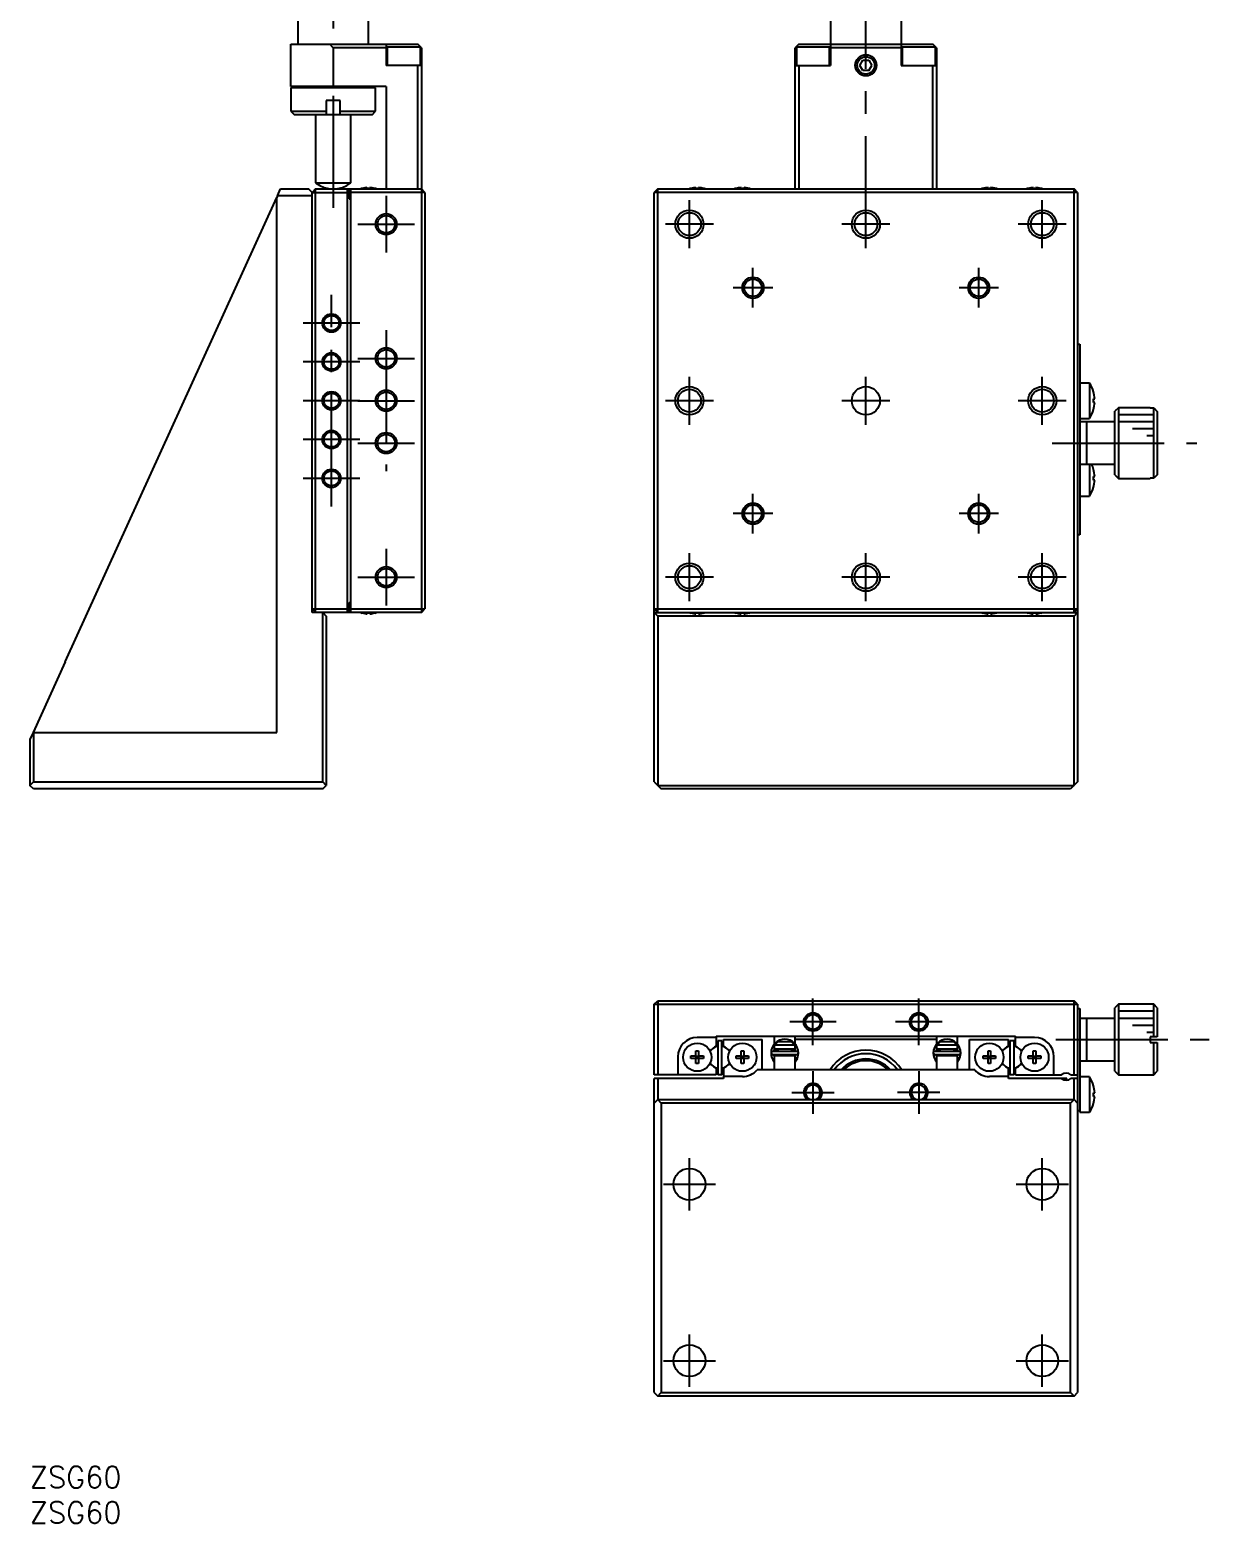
# Model space of a CAD drawing. Extents: x 0 to 348, y -8 to 312.
# Drawn here: x 0 to 167.1, y -8 to 203.5 of the extents above; entities that cross this region are included whole.
import ezdxf

# ---------------------------------------------------------------- set-up
doc = ezdxf.new("R2010")
doc.units = 0
doc.header["$LTSCALE"] = 0.5
doc.linetypes.add('CENTER', pattern=[50.8, 31.75, -6.35, 6.35, -6.35])
for name, color, linetype in [('MSM_CENTER', 1, 'CENTER'), ('MSM_CONTINUOUS', 7, 'CONTINUOUS'), ('MSM_NARROW', 5, 'CONTINUOUS'), ('MSM_PART_NUMBER', 7, 'CONTINUOUS')]:
    doc.layers.add(name, color=color, linetype=linetype)
doc.styles.get("Standard").update_dxf_attribs({"font": 'txt.shx', "height": 3, "bigfont": 'bigfont.shx'})

# ---------------------------------------------------------------- blocks, each defined once
blk = doc.blocks.new('*U2')
at = {"layer": 'MSM_PART_NUMBER'}
blk.add_text('ZSG60', height=3, dxfattribs=at).set_placement((0, -3))
blk = doc.blocks.new('*U3')
at = {"layer": 'MSM_PART_NUMBER'}
blk.add_text('ZSG60', height=3, dxfattribs=at).set_placement((0, -8))

msp = doc.modelspace()

# ---------------------------------------------------------------- linework, layer by layer
at = {"layer": 'MSM_CENTER'}
for p, q in [((43, 244.993005), (43, 175.743005)), ((118.484877, 172.593002), (118.484877, 244.993005)), ((50.499999, 179.993001), (50.499999, 171.993002)), ((93.484877, 172.593002), (93.484877, 179.393002)), ((143.484877, 172.593002), (143.484877, 179.393002)), ((46.5, 175.993002), (54.499999, 175.993002)), ((96.884877, 175.993002), (90.084877, 175.993002)), ((121.884877, 175.993002), (115.084877, 175.993002)), ((146.884877, 175.993002), (140.084877, 175.993002)), ((102.484877, 164.193002), (102.484877, 169.793002)), ((134.484877, 164.193002), (134.484877, 169.793002)), ((42.75, 135.993004), (42.75, 165.993003)), ((105.284877, 166.993002), (99.684877, 166.993002)), ((137.284877, 166.993002), (131.684877, 166.993002)), ((46.749999, 161.993004), (38.75, 161.993004)), ((50.5, 160.993002), (50.5, 140.993005)), ((46.500001, 156.993003), (54.5, 156.993003)), ((46.749999, 156.493004), (38.75, 156.493004)), ((93.484877, 147.593002), (93.484877, 154.393002)), ((118.484877, 147.593002), (118.484877, 154.393002)), ((143.484877, 147.593002), (143.484877, 154.393002)), ((46.749999, 150.993003), (38.75, 150.993003)), ((46.5, 150.993002), (54.499999, 150.993002)), ((96.884877, 150.993002), (90.084877, 150.993002)), ((121.884877, 150.993002), (115.084877, 150.993002)), ((146.884877, 150.993002), (140.084877, 150.993002)), ((46.749999, 145.493002), (38.75, 145.493002)), ((46.500001, 144.993005), (54.5, 144.993005)), ((144.884877, 144.993002), (165.384877, 144.993002)), ((46.749999, 139.993003), (38.75, 139.993003)), ((102.484877, 132.193002), (102.484877, 137.793002)), ((134.484877, 132.193002), (134.484877, 137.793002)), ((105.284877, 134.993002), (99.684877, 134.993002)), ((137.284877, 134.993002), (131.684877, 134.993002)), ((50.499999, 129.993001), (50.499999, 121.993002)), ((93.484877, 122.593002), (93.484877, 129.393002)), ((118.484877, 122.593002), (118.484877, 129.393002)), ((143.484877, 122.593002), (143.484877, 129.393002)), ((46.5, 125.993002), (54.499999, 125.993002)), ((96.884877, 125.993002), (90.084877, 125.993002)), ((121.884877, 125.993002), (115.084877, 125.993002)), ((146.884877, 125.993002), (140.084877, 125.993002)), ((110.984876, 59.700001), (110.984876, 66.300001)), ((125.984877, 59.700001), (125.984877, 66.300001)), ((114.284876, 63.000001), (107.684876, 63.000001)), ((129.284877, 63.000001), (122.684877, 63.000001)), ((145.384877, 60.5), (167.134877, 60.5)), ((110.984877, 56.000002), (110.984877, 49.999999)), ((125.984877, 56.000002), (125.984877, 49.999999)), ((107.984876, 53), (113.984878, 53)), ((128.984878, 53), (122.984876, 53)), ((93.484877, 36.3), (93.484877, 43.7)), ((143.484877, 36.3), (143.484877, 43.7)), ((89.784877, 40), (97.184877, 40)), ((139.784877, 40), (147.184877, 40)), ((93.484877, 11.3), (93.484877, 18.7)), ((143.484877, 11.3), (143.484877, 18.7)), ((89.784877, 15), (97.184877, 15)), ((139.784877, 15), (147.184877, 15))]:
    msp.add_line(p, q, dxfattribs=at)
at = {"layer": 'MSM_CONTINUOUS'}
for p, q in [((38, 209.743002), (38, 201.493002)), ((48, 201.493002), (48, 209.743002)), ((113.484877, 209.743002), (113.484877, 198.493002)), ((123.484877, 209.743002), (123.484877, 198.493002)), ((37, 195.493002), (37, 201.493002)), ((37, 201.493002), (55, 201.493002)), ((43, 200.993002), (42.5, 201.493002)), ((43, 200.993002), (43, 195.493002)), ((50.5, 200.993002), (43, 200.993002)), ((50.5, 201.493002), (50.5, 198.493002)), ((55.35, 201.093002), (50.65, 201.093002)), ((50.65, 201.093002), (50.65, 198.493002)), ((55.5, 200.993002), (55, 201.493002)), ((55.35, 198.493002), (55.35, 201.093002)), ((55.5, 200.993002), (55.5, 120.993002)), ((108.984877, 201.493002), (108.484877, 200.993002)), ((108.484877, 180.993002), (108.484877, 200.993002)), ((113.334877, 201.093002), (108.634877, 201.093002)), ((108.634877, 201.093002), (108.634877, 198.493002)), ((108.984877, 201.493002), (127.984877, 201.493002)), ((113.334877, 198.493002), (113.334877, 201.093002)), ((123.484877, 200.993002), (113.484877, 200.993002)), ((128.334877, 201.093002), (123.634877, 201.093002)), ((123.634877, 201.093002), (123.634877, 198.493002)), ((128.484877, 200.993002), (127.984877, 201.493002)), ((128.334877, 198.493002), (128.334877, 201.093002)), ((128.484877, 200.993002), (128.484877, 180.993002)), ((117.618851, 198.493002), (118.051864, 199.243002)), ((118.051864, 199.243002), (118.917889, 199.243002)), ((118.917889, 199.243002), (119.350902, 198.493002)), ((55.5, 198.493002), (50.5, 198.493002)), ((55, 180.993002), (55, 198.493002)), ((108.484877, 198.493002), (113.484877, 198.493002)), ((108.984877, 198.493002), (108.984877, 180.993002)), ((118.051864, 197.743002), (117.618851, 198.493002)), ((118.917889, 197.743002), (118.051864, 197.743002)), ((118.917889, 197.743002), (119.350902, 198.493002)), ((123.484877, 198.493002), (128.484877, 198.493002)), ((127.984877, 180.993002), (127.984877, 198.493002)), ((50.5, 195.493002), (37, 195.493002)), ((37.2, 195.493002), (37, 195.293002)), ((49, 195.293002), (37, 195.293002)), ((37, 195.293002), (37, 191.993002)), ((49, 195.293002), (48.8, 195.493002)), ((49, 191.993002), (49, 195.293002)), ((50.5, 195.493002), (50.5, 180.993002)), ((44, 193.493002), (42, 193.493002)), ((42, 193.493002), (42, 191.493002)), ((44, 191.493002), (44, 193.493002)), ((37, 191.993002), (42, 191.993002)), ((37, 191.993002), (37.5, 191.493002)), ((48.5, 191.493002), (37.5, 191.493002)), ((40.500004, 191.493002), (40.500004, 181.870511)), ((44, 191.993002), (49, 191.993002)), ((45.499996, 181.870511), (45.499996, 191.493002)), ((48.5, 191.493002), (49, 191.993002)), ((5.012988, 113.993002), (35, 179.793492)), ((35.090921, 179.993002), (35, 179.793492)), ((35, 103.993002), (35, 179.793492)), ((35.090921, 179.993002), (35.546648, 180.993002)), ((40, 179.993002), (35.090921, 179.993002)), ((35.546648, 180.993002), (39.5, 180.993002)), ((40, 180.493002), (39.5, 180.993002)), ((40.5, 180.993002), (40, 180.493002)), ((40, 180.493002), (45, 180.493002)), ((40, 120.993002), (40, 180.493002)), ((40.5, 120.993002), (40.5, 180.993002)), ((40.5, 180.993002), (55.5, 180.993002)), ((40.500004, 181.870511), (45.499996, 181.870511)), ((45, 120.993002), (45, 180.993002)), ((45.25, 179.593002), (45.25, 180.993002)), ((45.5, 120.993002), (45.5, 180.993002)), ((56, 180.493002), (45.5, 180.493002)), ((47.113638, 181.062523), (47.111384, 181.067146)), ((47.82, 181.062523), (47.82, 181.18286)), ((48.18, 181.062523), (47.82, 181.062523)), ((48.18, 181.18286), (48.18, 181.062523)), ((48.888616, 181.067146), (48.886361, 181.062523)), ((56, 180.493002), (55.5, 180.993002)), ((56, 180.493002), (56, 121.493002)), ((88.984877, 180.993002), (88.484877, 180.493002)), ((148.484877, 180.493002), (88.484877, 180.493002)), ((88.484877, 96.993002), (88.484877, 180.493002)), ((88.984877, 120.993002), (88.984877, 180.993002)), ((88.984877, 180.993002), (147.984877, 180.993002)), ((93.698515, 181.062523), (93.696261, 181.067146)), ((94.404877, 181.062523), (94.404877, 181.18286)), ((94.764877, 181.062523), (94.404877, 181.062523)), ((94.764877, 181.18286), (94.764877, 181.062523)), ((95.473493, 181.067146), (95.471238, 181.062523)), ((100.098515, 181.062523), (100.096261, 181.067146)), ((100.804877, 181.062523), (100.804877, 181.18286)), ((101.164877, 181.062523), (100.804877, 181.062523)), ((101.164877, 181.18286), (101.164877, 181.062523)), ((101.873493, 181.067146), (101.871238, 181.062523)), ((135.098515, 181.062523), (135.096261, 181.067146)), ((135.804877, 181.062523), (135.804877, 181.18286)), ((136.164877, 181.062523), (135.804877, 181.062523)), ((136.164877, 181.18286), (136.164877, 181.062523)), ((136.873493, 181.067146), (136.871238, 181.062523)), ((141.498515, 181.062523), (141.496261, 181.067146)), ((142.204877, 181.062523), (142.204877, 181.18286)), ((142.564877, 181.062523), (142.204877, 181.062523)), ((142.564877, 181.18286), (142.564877, 181.062523)), ((143.273493, 181.067146), (143.271238, 181.062523)), ((147.984877, 120.993002), (147.984877, 180.993002)), ((148.484877, 180.493002), (147.984877, 180.993002)), ((148.484877, 180.493002), (148.484877, 96.993002)), ((45.25, 179.593002), (45.5, 179.593002)), ((148.484877, 158.993002), (148.784877, 158.993002)), ((148.784877, 158.993002), (148.784877, 131.993002)), ((150.176534, 153.493002), (148.784877, 153.493002)), ((150.176534, 153.493002), (150.176534, 148.493002)), ((150.747457, 152.251591), (150.754313, 152.254935)), ((150.747457, 151.253002), (150.919829, 151.253002)), ((150.747457, 150.733002), (150.747457, 151.253002)), ((150.919829, 150.733002), (150.747457, 150.733002)), ((148.784877, 148.493002), (150.176534, 148.493002)), ((150.754313, 149.731069), (150.747457, 149.734412)), ((154.284877, 149.993002), (153.784877, 149.493002)), ((153.784877, 140.493002), (153.784877, 149.493002)), ((154.284877, 149.993002), (154.284877, 139.993002)), ((158.784877, 149.993002), (154.284877, 149.993002)), ((158.784877, 149.993002), (158.784877, 149.976976)), ((158.784877, 149.976976), (159.284877, 149.976976)), ((159.284877, 140.009027), (159.284877, 149.976976)), ((159.284877, 149.976976), (159.784877, 149.475189)), ((159.784877, 149.475189), (159.784877, 140.510815)), ((153.784877, 147.993002), (148.784877, 147.993002)), ((149.784877, 141.993002), (149.784877, 147.993002)), ((148.784877, 141.993002), (153.784877, 141.993002)), ((150.176534, 141.993002), (150.176534, 137.493002)), ((150.747457, 141.251591), (150.754313, 141.254935)), ((150.747457, 140.253002), (150.919829, 140.253002)), ((150.747457, 139.733002), (150.747457, 140.253002)), ((150.919829, 139.733002), (150.747457, 139.733002)), ((153.784877, 140.493002), (154.284877, 139.993002)), ((154.284877, 139.993002), (158.784877, 139.993002)), ((158.784877, 140.009027), (158.784877, 139.993002)), ((159.284877, 140.009027), (158.784877, 140.009027)), ((159.784877, 140.510815), (159.284877, 140.009027)), ((148.784877, 137.493002), (150.176534, 137.493002)), ((150.754313, 138.731069), (150.747457, 138.734412)), ((148.784877, 131.993002), (148.484877, 131.993002)), ((40, 121.493002), (45, 121.493002)), ((40, 121.493002), (40.5, 120.993002)), ((55.5, 120.993002), (40, 120.993002)), ((41.5, 96.993002), (41.5, 120.993002)), ((41.5, 120.993002), (42, 120.493002)), ((45.25, 122.393002), (45.5, 122.393002)), ((45.25, 120.993002), (45.25, 122.393002)), ((45.5, 121.493002), (56, 121.493002)), ((47.111384, 120.918858), (47.113638, 120.92348)), ((47.82, 120.92348), (48.18, 120.92348)), ((47.82, 120.803143), (47.82, 120.92348)), ((48.18, 120.92348), (48.18, 120.803143)), ((48.886361, 120.92348), (48.888616, 120.918858)), ((55.5, 120.993002), (56, 121.493002)), ((88.484877, 121.493002), (148.484877, 121.493002)), ((88.484877, 121.493002), (88.984877, 120.993002)), ((88.484877, 120.993002), (88.984877, 120.493002)), ((88.484877, 120.993002), (148.484877, 120.993002)), ((93.696261, 120.918858), (93.698515, 120.92348)), ((94.404877, 120.92348), (94.764877, 120.92348)), ((94.404877, 120.803143), (94.404877, 120.92348)), ((94.764877, 120.803143), (94.764877, 120.92348)), ((95.471238, 120.92348), (95.473493, 120.918858)), ((100.096261, 120.918858), (100.098515, 120.92348)), ((100.804877, 120.92348), (101.164877, 120.92348)), ((100.804877, 120.803143), (100.804877, 120.92348)), ((101.164877, 120.803143), (101.164877, 120.92348)), ((101.871238, 120.92348), (101.873493, 120.918858)), ((135.096261, 120.918858), (135.098515, 120.92348)), ((135.804877, 120.92348), (136.164877, 120.92348)), ((135.804877, 120.803143), (135.804877, 120.92348)), ((136.164877, 120.92348), (136.164877, 120.803143)), ((136.871238, 120.92348), (136.873493, 120.918858)), ((141.496261, 120.918858), (141.498515, 120.92348)), ((142.204877, 120.92348), (142.564877, 120.92348)), ((142.204877, 120.803143), (142.204877, 120.92348)), ((142.564877, 120.92348), (142.564877, 120.803143)), ((143.271238, 120.92348), (143.273493, 120.918858)), ((147.984877, 120.993002), (148.484877, 121.493002)), ((147.984877, 120.493002), (148.484877, 120.993002)), ((42, 120.493002), (42, 96.493002)), ((147.984877, 120.493002), (88.984877, 120.493002)), ((88.984877, 120.493002), (88.984877, 96.493002)), ((147.984877, 96.493002), (147.984877, 120.493002)), ((5.012988, 113.993002), (0.455726, 103.993002)), ((0.455726, 103.993002), (0, 102.993002)), ((0.455726, 103.993002), (35, 103.993002)), ((0.5, 103.993002), (0.5, 96.993002)), ((0, 102.993002), (0, 96.493002)), ((0.5, 96.993002), (0, 96.493002)), ((0.5, 95.993002), (0, 96.493002)), ((0.5, 96.993002), (41.5, 96.993002)), ((41.5, 95.993002), (0.5, 95.993002)), ((42, 96.493002), (41.5, 96.993002)), ((41.5, 95.993002), (42, 96.493002)), ((88.484877, 96.993002), (89.484877, 95.993002)), ((88.984877, 96.493002), (147.984877, 96.493002)), ((147.484877, 95.993002), (89.484877, 95.993002)), ((148.484877, 96.993002), (147.484877, 95.993002)), ((88.484877, 65.5), (88.984877, 66)), ((88.984877, 66), (88.984877, 55.5)), ((88.984877, 66), (147.984877, 66)), ((147.984877, 55.5), (147.984877, 66)), ((148.484877, 65.5), (147.984877, 66)), ((88.484877, 55.5), (88.484877, 65.5)), ((88.484877, 65.5), (148.484877, 65.5)), ((148.484877, 65.5), (148.484877, 10.5)), ((148.484877, 64.9), (148.784877, 64.9)), ((148.784877, 64.9), (148.784877, 50.2)), ((153.784877, 63.5), (148.784877, 63.5)), ((149.784877, 57.5), (149.784877, 63.5)), ((154.284877, 65.5), (153.784877, 65)), ((153.784877, 56), (153.784877, 65)), ((154.284877, 65.5), (154.284877, 55.5)), ((159.284877, 65.5), (154.284877, 65.5)), ((159.284877, 60.9), (159.284877, 65.5)), ((159.784877, 65), (159.284877, 65.5)), ((159.784877, 65), (159.784877, 60.9)), ((97.284877, 60.8), (94.584877, 60.8)), ((97.284877, 59.550806), (97.024782, 59.40064)), ((97.284877, 61), (139.684877, 61)), ((97.284877, 61), (97.284877, 59.550806)), ((97.484877, 60.3), (97.484877, 55.5)), ((98.084877, 60.3), (97.484877, 60.3)), ((98.084877, 55.5), (98.084877, 60.3)), ((98.284877, 59.550806), (98.284877, 60.5)), ((98.284877, 60.5), (103.784877, 60.5)), ((98.284877, 59.550806), (98.544972, 59.40064)), ((103.784877, 56.2), (103.784877, 60.5)), ((105.484877, 61), (105.484877, 59.836425)), ((108.484877, 59.7), (105.484877, 59.7)), ((105.484877, 59.7), (105.484877, 59.2)), ((105.542875, 59.7), (106.072022, 60.2)), ((106.064777, 60.2), (107.904977, 60.2)), ((107.904977, 60.2), (108.434123, 59.7)), ((108.484877, 59.836569), (108.484877, 61)), ((128.484879, 60.5), (108.484877, 60.5)), ((108.484877, 59.836059), (108.484877, 59.836174)), ((108.484877, 59.2), (108.484877, 59.7)), ((128.484877, 61), (128.484877, 59.836425)), ((131.484877, 59.7), (128.484877, 59.7)), ((128.484877, 59.7), (128.484877, 59.2)), ((128.542875, 59.7), (129.072022, 60.2)), ((129.064777, 60.2), (130.904977, 60.2)), ((130.904977, 60.2), (131.434123, 59.7)), ((131.484877, 59.836569), (131.484877, 61)), ((131.484877, 59.836059), (131.484877, 59.836174)), ((131.484877, 59.2), (131.484877, 59.7)), ((133.184877, 56.2), (133.184877, 60.5)), ((133.184877, 60.5), (138.684877, 60.5)), ((138.684877, 59.550806), (138.424782, 59.40064)), ((138.684877, 59.550806), (138.684877, 60.5)), ((138.884877, 60.3), (138.884877, 55.5)), ((139.484877, 60.3), (138.884877, 60.3)), ((139.484877, 55.5), (139.484877, 60.3)), ((139.684877, 59.550806), (139.684877, 61)), ((142.384877, 60.8), (139.684877, 60.8)), ((139.684877, 59.550806), (139.944972, 59.40064)), ((158.784877, 60.9), (158.784877, 60.1)), ((159.784877, 60.9), (158.784877, 60.9)), ((158.784877, 60.1), (159.784877, 60.1)), ((159.284877, 55.5), (159.284877, 60.1)), ((159.784877, 60.1), (159.784877, 56)), ((91.834877, 58.05), (91.834877, 55.5)), ((93.698515, 58.18), (94.404877, 58.18)), ((93.698515, 57.82), (93.698515, 58.18)), ((94.404877, 57.82), (93.698515, 57.82)), ((94.404877, 58.886362), (94.764877, 58.886362)), ((94.404877, 58.18), (94.404877, 58.886362)), ((94.415249, 58.169628), (94.404877, 58.18)), ((94.415249, 57.830372), (94.404877, 57.82)), ((94.404877, 57.113639), (94.404877, 57.82)), ((94.764877, 57.113639), (94.404877, 57.113639)), ((94.415249, 57.830372), (94.415249, 58.169628)), ((94.415249, 58.169628), (94.754505, 58.169628)), ((94.754505, 57.830372), (94.415249, 57.830372)), ((94.754505, 58.169628), (94.764877, 58.18)), ((94.754505, 58.169628), (94.754505, 57.830372)), ((94.754505, 57.830372), (94.764877, 57.82)), ((94.764877, 58.886362), (94.764877, 58.18)), ((94.764877, 58.18), (95.471238, 58.18)), ((94.764877, 57.82), (94.764877, 57.113639)), ((95.471238, 57.82), (94.764877, 57.82)), ((95.471238, 58.18), (95.471238, 57.82)), ((100.098515, 57.82), (100.098515, 58.18)), ((100.098515, 58.18), (100.804877, 58.18)), ((100.804877, 57.82), (100.098515, 57.82)), ((100.804877, 58.886362), (101.164877, 58.886362)), ((100.804877, 58.18), (100.804877, 58.886362)), ((100.815249, 58.169628), (100.804877, 58.18)), ((100.815249, 57.830372), (100.804877, 57.82)), ((100.804877, 57.113639), (100.804877, 57.82)), ((101.164877, 57.113639), (100.804877, 57.113639)), ((100.815249, 58.169628), (101.154505, 58.169628)), ((100.815249, 57.830372), (100.815249, 58.169628)), ((101.154505, 57.830372), (100.815249, 57.830372)), ((101.154505, 58.169628), (101.164877, 58.18)), ((101.154505, 58.169628), (101.154505, 57.830372)), ((101.154505, 57.830372), (101.164877, 57.82)), ((101.164877, 58.886362), (101.164877, 58.18)), ((101.164877, 58.18), (101.871238, 58.18)), ((101.871238, 57.82), (101.164877, 57.82)), ((101.164877, 57.82), (101.164877, 57.113639)), ((101.871238, 58.18), (101.871238, 57.82)), ((105.174438, 57.894257), (105.174739, 57.893329)), ((105.174739, 57.893329), (105.175204, 57.891901)), ((105.175204, 57.891901), (105.175632, 57.890596)), ((105.175632, 57.890596), (105.175933, 57.889682)), ((105.175933, 57.889682), (105.176341, 57.888451)), ((105.176341, 57.888451), (105.176671, 57.887462)), ((105.176671, 57.887462), (105.17706, 57.886303)), ((105.17706, 57.886303), (105.177407, 57.885274)), ((105.177407, 57.885274), (105.178163, 57.883052)), ((105.178163, 57.883052), (105.178476, 57.88214)), ((105.178476, 57.88214), (105.179985, 57.877796)), ((105.179985, 57.877796), (105.180701, 57.875767)), ((105.180701, 57.875767), (105.18171, 57.872938)), ((105.18171, 57.872938), (105.196437, 57.835469)), ((105.19668, 57.83936), (105.196152, 57.83682)), ((105.196152, 57.83682), (105.196916, 57.83714)), ((105.196437, 57.835469), (105.196152, 57.83682)), ((105.19686, 57.83474), (105.196437, 57.835469)), ((105.19704, 57.837192), (105.197132, 57.837231)), ((108.734877, 58.795), (105.234877, 58.795)), ((105.234877, 58.405), (108.734877, 58.405)), ((105.481477, 58.199834), (105.441187, 58.404958)), ((105.441511, 58.795056), (105.549322, 59.200161)), ((105.484593, 58.188355), (105.481477, 58.199834)), ((105.484877, 59.2), (108.484877, 59.2)), ((105.484877, 59.011837), (105.484877, 59.011686)), ((105.484877, 59.011468), (105.484877, 59.011073)), ((105.484877, 59.011061), (105.484877, 59.010858)), ((105.484877, 59.01073), (105.484877, 59.010423)), ((105.484877, 59.010287), (105.484877, 59)), ((105.484877, 59), (105.984877, 59)), ((108.484877, 58.2), (105.484877, 58.2)), ((105.484877, 58.2), (105.484877, 56.2)), ((105.547049, 58.200025), (105.550583, 58.209842)), ((105.550583, 58.209842), (105.556297, 58.223799)), ((105.556297, 58.223799), (105.56271, 58.237448)), ((105.56271, 58.237448), (105.569803, 58.250754)), ((105.569803, 58.250754), (105.577557, 58.263683)), ((105.577557, 58.263683), (105.585951, 58.276203)), ((105.585951, 58.276203), (105.59496, 58.288284)), ((105.59496, 58.288284), (105.604561, 58.299897)), ((105.604561, 58.299897), (105.614728, 58.311014)), ((105.614728, 58.311014), (105.625433, 58.321609)), ((105.625433, 58.321609), (105.636648, 58.331657)), ((105.636648, 58.331657), (105.648345, 58.341136)), ((105.648345, 58.341136), (105.660493, 58.350023)), ((105.660493, 58.350023), (105.673062, 58.3583)), ((105.673062, 58.3583), (105.68602, 58.365948)), ((105.68602, 58.365948), (105.699335, 58.37295)), ((105.699335, 58.37295), (105.712973, 58.379291)), ((105.712973, 58.379291), (105.726903, 58.384957)), ((105.726903, 58.384957), (105.74109, 58.389937)), ((105.74109, 58.389937), (105.755499, 58.394221)), ((105.755499, 58.394221), (105.770097, 58.397798)), ((105.770097, 58.397798), (105.78485, 58.400662)), ((105.78485, 58.400662), (105.799721, 58.402807)), ((105.799721, 58.402807), (105.814677, 58.404229)), ((105.814677, 58.404229), (105.829681, 58.404924)), ((105.829681, 58.404924), (105.836376, 58.405)), ((105.984877, 59.2), (105.984877, 58.795)), ((105.984877, 58.405), (105.984877, 58.2)), ((107.984877, 58.795), (107.984877, 59.2)), ((107.984877, 59), (108.484877, 59)), ((107.984877, 58.2), (107.984877, 58.405)), ((108.133378, 58.405), (108.147603, 58.404666)), ((108.147603, 58.404666), (108.162583, 58.403607)), ((108.162583, 58.403607), (108.177492, 58.401823)), ((108.177492, 58.401823), (108.192296, 58.39932)), ((108.192296, 58.39932), (108.206959, 58.396102)), ((108.206959, 58.396102), (108.221447, 58.392178)), ((108.221447, 58.392178), (108.235727, 58.387555)), ((108.235727, 58.387555), (108.249763, 58.382244)), ((108.249763, 58.382244), (108.263524, 58.376257)), ((108.263524, 58.376257), (108.276976, 58.369606)), ((108.276976, 58.369606), (108.290086, 58.362306)), ((108.290086, 58.362306), (108.302824, 58.354373)), ((108.302824, 58.354373), (108.315157, 58.345824)), ((108.315157, 58.345824), (108.327056, 58.336679)), ((108.327056, 58.336679), (108.338491, 58.326957)), ((108.338491, 58.326957), (108.349432, 58.316681)), ((108.349432, 58.316681), (108.359853, 58.305875)), ((108.359853, 58.305875), (108.369725, 58.294562)), ((108.369725, 58.294562), (108.379024, 58.282768)), ((108.379024, 58.282768), (108.387724, 58.270523)), ((108.387724, 58.270523), (108.395802, 58.257853)), ((108.395802, 58.257853), (108.403236, 58.244791)), ((108.403236, 58.244791), (108.410006, 58.231367)), ((108.410006, 58.231367), (108.416091, 58.217614)), ((108.416091, 58.217614), (108.421474, 58.203566)), ((108.420096, 59.200155), (108.528559, 58.795023)), ((108.421474, 58.203566), (108.422706, 58.200021)), ((108.768539, 57.826812), (108.484852, 57.924958)), ((108.484877, 59.011357), (108.484877, 59.011673)), ((108.484877, 59.011043), (108.484877, 59.01115)), ((108.484877, 59.010483), (108.484877, 59.010919)), ((108.484877, 58.795), (108.484877, 59.010399)), ((108.484877, 56.2), (108.484877, 58.2)), ((108.496517, 57.929338), (108.484877, 57.935488)), ((108.484999, 57.363969), (108.772458, 57.835914)), ((108.508769, 57.92308), (108.496517, 57.929338)), ((108.521557, 57.916754), (108.508769, 57.92308)), ((108.5348, 57.910397), (108.521557, 57.916754)), ((108.548415, 57.904052), (108.5348, 57.910397)), ((108.562316, 57.897757), (108.548415, 57.904052)), ((108.576416, 57.891552), (108.562316, 57.897757)), ((108.590627, 57.885475), (108.576416, 57.891552)), ((108.604858, 57.879566), (108.590627, 57.885475)), ((108.619022, 57.873862), (108.604858, 57.879566)), ((108.633028, 57.868397), (108.619022, 57.873862)), ((108.646789, 57.863207), (108.633028, 57.868397)), ((108.660219, 57.858324), (108.646789, 57.863207)), ((108.673233, 57.853779), (108.660219, 57.858324)), ((108.685749, 57.8496), (108.673233, 57.853779)), ((108.697688, 57.845813), (108.685749, 57.8496)), ((108.708976, 57.842443), (108.697688, 57.845813)), ((108.719542, 57.83951), (108.708976, 57.842443)), ((108.72932, 57.837033), (108.719542, 57.83951)), ((108.738247, 57.835028), (108.72932, 57.837033)), ((108.746268, 57.833507), (108.738247, 57.835028)), ((108.753333, 57.832479), (108.746268, 57.833507)), ((108.759397, 57.831951), (108.753333, 57.832479)), ((108.762194, 58.398889), (108.758502, 58.406548)), ((108.764422, 57.831927), (108.759397, 57.831951)), ((108.759641, 57.806607), (108.769508, 57.829078)), ((108.776122, 58.367542), (108.762194, 58.398889)), ((108.768376, 57.832407), (108.764422, 57.831927)), ((108.767963, 57.832503), (108.768539, 57.826812)), ((108.771235, 57.833386), (108.768376, 57.832407)), ((108.772981, 57.834861), (108.771235, 57.833386)), ((108.773602, 57.83682), (108.772981, 57.834861)), ((108.773317, 57.835469), (108.785371, 57.865636)), ((108.788464, 58.335552), (108.776122, 58.367542)), ((108.785371, 57.865636), (108.79653, 57.898056)), ((108.79919, 58.302997), (108.788464, 58.335552)), ((108.792572, 57.884949), (108.928532, 58.572411)), ((108.79653, 57.898056), (108.806052, 57.930982)), ((108.808276, 58.269957), (108.79919, 58.302997)), ((108.806052, 57.930982), (108.813916, 57.964334)), ((108.815699, 58.236513), (108.808276, 58.269957)), ((108.813916, 57.964334), (108.820101, 57.998028)), ((108.82144, 58.202747), (108.815699, 58.236513)), ((108.820101, 57.998028), (108.824593, 58.031983)), ((108.825487, 58.16874), (108.82144, 58.202747)), ((108.824593, 58.031983), (108.827383, 58.066115)), ((108.82783, 58.134578), (108.825487, 58.16874)), ((108.827383, 58.066115), (108.828462, 58.100341)), ((108.828462, 58.100341), (108.82783, 58.134578)), ((128.174438, 57.894257), (128.174739, 57.893329)), ((128.174739, 57.893329), (128.175204, 57.891901)), ((128.175204, 57.891901), (128.175632, 57.890596)), ((128.175632, 57.890596), (128.175933, 57.889682)), ((128.175933, 57.889682), (128.176341, 57.888451)), ((128.176341, 57.888451), (128.176671, 57.887462)), ((128.176671, 57.887462), (128.17706, 57.886303)), ((128.17706, 57.886303), (128.177407, 57.885274)), ((128.177407, 57.885274), (128.178163, 57.883052)), ((128.178163, 57.883052), (128.178476, 57.88214)), ((128.178476, 57.88214), (128.179985, 57.877796)), ((128.179985, 57.877796), (128.180701, 57.875767)), ((128.180701, 57.875767), (128.18171, 57.872938)), ((128.18171, 57.872938), (128.196437, 57.835469)), ((128.19668, 57.83936), (128.196152, 57.83682)), ((128.196152, 57.83682), (128.196916, 57.83714)), ((128.196437, 57.835469), (128.196152, 57.83682)), ((128.19686, 57.83474), (128.196437, 57.835469)), ((128.19704, 57.837192), (128.197132, 57.837231)), ((131.734877, 58.795), (128.234877, 58.795)), ((128.234877, 58.405), (131.734877, 58.405)), ((128.481477, 58.199834), (128.441187, 58.404958)), ((128.441511, 58.795056), (128.549322, 59.200161)), ((128.484595, 58.188347), (128.481477, 58.199834)), ((128.484877, 59.2), (131.484877, 59.2)), ((128.484877, 59.011837), (128.484877, 59.011686)), ((128.484877, 59.011468), (128.484877, 59.011073)), ((128.484877, 59.011061), (128.484877, 59.010858)), ((128.484877, 59.01073), (128.484877, 59.010423)), ((128.484877, 59.010287), (128.484877, 59)), ((128.484877, 59), (128.984877, 59)), ((131.484877, 58.2), (128.484877, 58.2)), ((128.484877, 58.2), (128.484877, 56.2)), ((128.484879, 58.795), (128.484878, 59)), ((128.547049, 58.200025), (128.550583, 58.209842)), ((128.550583, 58.209842), (128.556297, 58.223799)), ((128.556297, 58.223799), (128.56271, 58.237448)), ((128.56271, 58.237448), (128.569803, 58.250754)), ((128.569803, 58.250754), (128.577557, 58.263683)), ((128.577557, 58.263683), (128.585951, 58.276203)), ((128.585951, 58.276203), (128.59496, 58.288284)), ((128.59496, 58.288284), (128.604561, 58.299897)), ((128.604561, 58.299897), (128.614728, 58.311014)), ((128.614728, 58.311014), (128.625433, 58.321609)), ((128.625433, 58.321609), (128.636648, 58.331657)), ((128.636648, 58.331657), (128.648345, 58.341136)), ((128.648345, 58.341136), (128.660493, 58.350023)), ((128.660493, 58.350023), (128.673062, 58.3583)), ((128.673062, 58.3583), (128.68602, 58.365948)), ((128.68602, 58.365948), (128.699335, 58.37295)), ((128.699335, 58.37295), (128.712973, 58.379291)), ((128.712973, 58.379291), (128.726903, 58.384957)), ((128.726903, 58.384957), (128.74109, 58.389937)), ((128.74109, 58.389937), (128.755499, 58.394221)), ((128.755499, 58.394221), (128.770097, 58.397798)), ((128.770097, 58.397798), (128.78485, 58.400662)), ((128.78485, 58.400662), (128.799721, 58.402807)), ((128.799721, 58.402807), (128.814677, 58.404229)), ((128.814677, 58.404229), (128.829681, 58.404924)), ((128.829681, 58.404924), (128.836376, 58.405)), ((128.984877, 59.2), (128.984877, 58.795)), ((128.984877, 58.405), (128.984877, 58.2)), ((130.984877, 58.795), (130.984877, 59.2)), ((130.984877, 59), (131.484877, 59)), ((130.984877, 58.2), (130.984877, 58.405)), ((131.133378, 58.405), (131.147603, 58.404666)), ((131.147603, 58.404666), (131.162583, 58.403607)), ((131.162583, 58.403607), (131.177492, 58.401823)), ((131.177492, 58.401823), (131.192296, 58.39932)), ((131.192296, 58.39932), (131.206959, 58.396102)), ((131.206959, 58.396102), (131.221447, 58.392178)), ((131.221447, 58.392178), (131.235727, 58.387555)), ((131.235727, 58.387555), (131.249763, 58.382244)), ((131.249763, 58.382244), (131.263524, 58.376257)), ((131.263524, 58.376257), (131.276976, 58.369606)), ((131.276976, 58.369606), (131.290086, 58.362306)), ((131.290086, 58.362306), (131.302824, 58.354373)), ((131.302824, 58.354373), (131.315157, 58.345824)), ((131.315157, 58.345824), (131.327056, 58.336679)), ((131.327056, 58.336679), (131.338491, 58.326957)), ((131.338491, 58.326957), (131.349432, 58.316681)), ((131.349432, 58.316681), (131.359853, 58.305875)), ((131.359853, 58.305875), (131.369725, 58.294562)), ((131.369725, 58.294562), (131.379024, 58.282768)), ((131.379024, 58.282768), (131.387724, 58.270523)), ((131.387724, 58.270523), (131.395802, 58.257853)), ((131.395802, 58.257853), (131.403236, 58.244791)), ((131.403236, 58.244791), (131.410006, 58.231367)), ((131.410006, 58.231367), (131.416091, 58.217614)), ((131.416091, 58.217614), (131.421474, 58.203566)), ((131.420096, 59.200155), (131.528559, 58.795023)), ((131.421474, 58.203566), (131.422706, 58.200021)), ((131.768539, 57.826812), (131.484852, 57.924958)), ((131.484877, 59.011357), (131.484877, 59.011673)), ((131.484877, 59.011043), (131.484877, 59.01115)), ((131.484877, 59.010483), (131.484877, 59.010919)), ((131.484877, 59), (131.484877, 59.010399)), ((131.484877, 56.2), (131.484877, 58.2)), ((131.496517, 57.929338), (131.484877, 57.935488)), ((131.484999, 57.363969), (131.772458, 57.835914)), ((131.508769, 57.92308), (131.496517, 57.929338)), ((131.521557, 57.916754), (131.508769, 57.92308)), ((131.5348, 57.910397), (131.521557, 57.916754)), ((131.548415, 57.904052), (131.5348, 57.910397)), ((131.562316, 57.897757), (131.548415, 57.904052)), ((131.576416, 57.891552), (131.562316, 57.897757)), ((131.590627, 57.885475), (131.576416, 57.891552)), ((131.604858, 57.879566), (131.590627, 57.885475)), ((131.619022, 57.873862), (131.604858, 57.879566)), ((131.633028, 57.868397), (131.619022, 57.873862)), ((131.646789, 57.863207), (131.633028, 57.868397)), ((131.660219, 57.858324), (131.646789, 57.863207)), ((131.673233, 57.853779), (131.660219, 57.858324)), ((131.685749, 57.8496), (131.673233, 57.853779)), ((131.697688, 57.845813), (131.685749, 57.8496)), ((131.708976, 57.842443), (131.697688, 57.845813)), ((131.719542, 57.83951), (131.708976, 57.842443)), ((131.72932, 57.837033), (131.719542, 57.83951)), ((131.738247, 57.835028), (131.72932, 57.837033)), ((131.746268, 57.833507), (131.738247, 57.835028)), ((131.753333, 57.832479), (131.746268, 57.833507)), ((131.759397, 57.831951), (131.753333, 57.832479)), ((131.762194, 58.398889), (131.758502, 58.406548)), ((131.764422, 57.831927), (131.759397, 57.831951)), ((131.776122, 58.367542), (131.762194, 58.398889)), ((131.768376, 57.832407), (131.764422, 57.831927)), ((131.767963, 57.832503), (131.768539, 57.826812)), ((131.771235, 57.833386), (131.768376, 57.832407)), ((131.772981, 57.834861), (131.771235, 57.833386)), ((131.773602, 57.83682), (131.772981, 57.834861)), ((131.773317, 57.835469), (131.785371, 57.865636)), ((131.788464, 58.335552), (131.776122, 58.367542)), ((131.785371, 57.865636), (131.79653, 57.898056)), ((131.79919, 58.302997), (131.788464, 58.335552)), ((131.792572, 57.884949), (131.928532, 58.572411)), ((131.79653, 57.898056), (131.806052, 57.930982)), ((131.808276, 58.269957), (131.79919, 58.302997)), ((131.806052, 57.930982), (131.813916, 57.964334)), ((131.815699, 58.236513), (131.808276, 58.269957)), ((131.813916, 57.964334), (131.820101, 57.998028)), ((131.82144, 58.202747), (131.815699, 58.236513)), ((131.820101, 57.998028), (131.824593, 58.031983)), ((131.825487, 58.16874), (131.82144, 58.202747)), ((131.824593, 58.031983), (131.827383, 58.066115)), ((131.82783, 58.134578), (131.825487, 58.16874)), ((131.827383, 58.066115), (131.828462, 58.100341)), ((131.828462, 58.100341), (131.82783, 58.134578)), ((135.098515, 58.18), (135.804877, 58.18)), ((135.098515, 57.82), (135.098515, 58.18)), ((135.804877, 57.82), (135.098515, 57.82)), ((135.804877, 58.886362), (136.164877, 58.886362)), ((135.804877, 58.18), (135.804877, 58.886362)), ((135.815249, 58.169628), (135.804877, 58.18)), ((135.815249, 57.830372), (135.804877, 57.82)), ((135.804877, 57.113639), (135.804877, 57.82)), ((136.164877, 57.113639), (135.804877, 57.113639)), ((135.815249, 57.830372), (135.815249, 58.169628)), ((135.815249, 58.169628), (136.154505, 58.169628)), ((136.154505, 57.830372), (135.815249, 57.830372)), ((136.154505, 58.169628), (136.164877, 58.18)), ((136.154505, 58.169628), (136.154505, 57.830372)), ((136.154505, 57.830372), (136.164877, 57.82)), ((136.164877, 58.886362), (136.164877, 58.18)), ((136.164877, 58.18), (136.871238, 58.18)), ((136.871238, 57.82), (136.164877, 57.82)), ((136.164877, 57.82), (136.164877, 57.113639)), ((136.871238, 58.18), (136.871238, 57.82)), ((141.498515, 57.82), (141.498515, 58.18)), ((141.498515, 58.18), (142.204877, 58.18)), ((142.204877, 57.82), (141.498515, 57.82)), ((142.204877, 58.886362), (142.564877, 58.886362)), ((142.204877, 58.18), (142.204877, 58.886362)), ((142.215249, 58.169628), (142.204877, 58.18)), ((142.215249, 57.830372), (142.204877, 57.82)), ((142.204877, 57.113639), (142.204877, 57.82)), ((142.564877, 57.113639), (142.204877, 57.113639)), ((142.215249, 57.830372), (142.215249, 58.169628)), ((142.215249, 58.169628), (142.554505, 58.169628)), ((142.554505, 57.830372), (142.215249, 57.830372)), ((142.554505, 58.169628), (142.564877, 58.18)), ((142.554505, 58.169628), (142.554505, 57.830372)), ((142.554505, 57.830372), (142.564877, 57.82)), ((142.564877, 58.886362), (142.564877, 58.18)), ((142.564877, 58.18), (143.271238, 58.18)), ((142.564877, 57.82), (142.564877, 57.113639)), ((143.271238, 57.82), (142.564877, 57.82)), ((143.271238, 58.18), (143.271238, 57.82)), ((145.134877, 55.5), (145.134877, 58.05)), ((148.784877, 57.5), (153.784877, 57.5)), ((97.284877, 55.5), (88.484877, 55.5)), ((98.284877, 55), (88.484877, 55)), ((88.484877, 10.5), (88.484877, 55)), ((88.984877, 55), (88.984877, 52)), ((97.024782, 56.599361), (97.284877, 56.449195)), ((97.284877, 56.449195), (97.284877, 55.5)), ((98.084877, 55.5), (97.484877, 55.5)), ((98.544972, 56.599361), (98.284877, 56.449195)), ((98.284877, 56.449195), (98.284877, 55)), ((100.984877, 55.25), (98.284877, 55.25)), ((133.905814, 56.2), (103.063939, 56.2)), ((138.684877, 55.25), (135.984877, 55.25)), ((138.424782, 56.599361), (138.684877, 56.449195)), ((138.684877, 55), (138.684877, 56.449195)), ((146.223439, 55), (138.684877, 55)), ((139.484877, 55.5), (138.884877, 55.5)), ((139.944972, 56.599361), (139.684877, 56.449195)), ((139.684877, 55.5), (139.684877, 56.449195)), ((139.684877, 55.5), (146.223439, 55.5)), ((146.984877, 55), (146.242552, 55)), ((146.984877, 54.755013), (146.984877, 55)), ((147.546315, 55.5), (148.484877, 55.5)), ((148.484877, 55), (147.546315, 55)), ((147.984877, 52), (147.984877, 55)), ((150.176534, 55.2), (148.784877, 55.2)), ((150.176534, 55.2), (150.176534, 50.2)), ((153.784877, 56), (154.284877, 55.5)), ((154.284877, 55.5), (159.284877, 55.5)), ((159.284877, 55.5), (159.784877, 56)), ((150.747457, 53.95859), (150.754313, 53.961933)), ((150.747457, 52.96), (150.919829, 52.96)), ((150.747457, 52.44), (150.747457, 52.96)), ((88.984877, 52), (88.484877, 51.5)), ((89.484877, 51.5), (88.984877, 52)), ((88.984877, 52), (147.984877, 52)), ((147.484877, 51.5), (89.484877, 51.5)), ((89.484877, 51.5), (89.484877, 10.5)), ((147.984877, 52), (147.484877, 51.5)), ((147.484877, 10.5), (147.484877, 51.5)), ((148.484877, 51.5), (147.984877, 52)), ((150.919829, 52.44), (150.747457, 52.44)), ((150.754313, 51.438067), (150.747457, 51.441411)), ((148.784877, 50.4), (148.484877, 50.4)), ((148.784877, 50.2), (150.176534, 50.2)), ((88.484877, 10.5), (88.984877, 10)), ((88.984877, 10), (89.484877, 10.5)), ((147.984877, 10), (88.984877, 10)), ((89.484877, 10.5), (147.484877, 10.5)), ((147.484877, 10.5), (147.984877, 10)), ((147.984877, 10), (148.484877, 10.5))]:
    msp.add_line(p, q, dxfattribs=at)
for centre, radius in [((118.484877, 198.493002), 1.2295), ((50.499999, 175.993002), 1.2295), ((93.484877, 175.993002), 1.621), ((118.484877, 175.993002), 1.621), ((143.484877, 175.993002), 1.621), ((102.484877, 166.993002), 1.2295), ((134.484877, 166.993002), 1.2295), ((42.75, 161.993004), 1.0565), ((42.75, 156.493003), 1.0565), ((50.5, 156.993003), 1.2295), ((93.484877, 150.993002), 1.621), ((118.484877, 150.993002), 2), ((143.484877, 150.993002), 1.621), ((42.75, 150.993003), 1.0565), ((50.5, 150.993002), 1.2295), ((42.75, 145.493002), 1.0565), ((50.5, 144.993005), 1.2295), ((42.75, 139.993004), 1.0565), ((102.484877, 134.993002), 1.2295), ((134.484877, 134.993002), 1.2295), ((50.499999, 125.993002), 1.2295), ((93.484877, 125.993002), 1.621), ((118.484877, 125.993002), 1.621), ((143.484877, 125.993002), 1.621), ((110.984876, 63.000001), 1.0565), ((125.984877, 63.000001), 1.0565), ((94.584877, 58), 2), ((100.984877, 58), 2), ((135.984877, 58), 2), ((142.384877, 58), 2), ((93.484877, 40), 2.25), ((143.484877, 40), 2.25), ((93.484877, 15), 2.25), ((143.484877, 15), 2.25)]:
    msp.add_circle(centre, radius, dxfattribs=at)
for centre, radius, start, end in [((43, 184.993006), 3.999997, 231.317811, 308.68221534), ((48, 177.993002), 3.2, 106.122533, 110.364135), ((48, 177.993002), 3.194933, 93.229709, 106.106712), ((48, 177.993002), 3.194933, 73.893288, 86.770291), ((48, 177.993002), 3.2, 69.635865, 73.877467), ((94.584877, 177.993002), 3.2, 106.122533, 110.364135), ((94.584877, 177.993002), 3.194933, 93.229709, 106.106712), ((94.584877, 177.993002), 3.194933, 73.893288, 86.770291), ((94.584877, 177.993002), 3.2, 69.635865, 73.877467), ((100.984877, 177.993002), 3.2, 106.122533, 110.364135), ((100.984877, 177.993002), 3.194933, 93.229709, 106.106712), ((100.984877, 177.993002), 3.194933, 73.893288, 86.770291), ((100.984877, 177.993002), 3.2, 69.635865, 73.877467), ((135.984877, 177.993002), 3.2, 106.122533, 110.364135), ((135.984877, 177.993002), 3.194933, 93.229709, 106.106712), ((135.984877, 177.993002), 3.194933, 73.893288, 86.770291), ((135.984877, 177.993002), 3.2, 69.635865, 73.877467), ((142.384877, 177.993002), 3.2, 106.122533, 110.364135), ((142.384877, 177.993002), 3.194933, 93.229709, 106.106712), ((142.384877, 177.993002), 3.194933, 73.893288, 86.770291), ((142.384877, 177.993002), 3.2, 69.635865, 73.877467), ((146.434877, 150.993002), 4.5, 16.285843, 33.748989), ((146.434877, 150.993002), 4.492483, 3.317816, 16.26943), ((146.434877, 150.993002), 4.492483, 343.73057, 356.682184), ((146.434877, 150.993002), 4.5, 326.251011, 343.714157), ((146.434877, 139.993002), 4.5, 16.285843, 26.3878), ((146.434877, 139.993002), 4.492483, 3.317816, 16.26943), ((146.434877, 139.993002), 4.492483, 343.73057, 356.682184), ((146.434877, 139.993002), 4.5, 326.251011, 343.714157), ((48, 123.993002), 3.2, 249.635865, 253.877467), ((48, 123.993002), 3.194933, 253.893288, 266.770291), ((48, 123.993002), 3.194933, 273.229709, 286.106712), ((48, 123.993002), 3.2, 286.122533, 290.364135), ((94.584877, 123.993002), 3.2, 249.635865, 253.877467), ((94.584877, 123.993002), 3.194933, 253.893288, 266.770291), ((94.584877, 123.993002), 3.194933, 273.229709, 286.106712), ((94.584877, 123.993002), 3.2, 286.122533, 290.364135), ((100.984877, 123.993002), 3.2, 249.635865, 253.877467), ((100.984877, 123.993002), 3.194933, 253.893288, 266.770291), ((100.984877, 123.993002), 3.194933, 273.229709, 286.106712), ((100.984877, 123.993002), 3.2, 286.122533, 290.364135), ((135.984877, 123.993002), 3.2, 249.635865, 253.877467), ((135.984877, 123.993002), 3.194933, 253.893288, 266.770291), ((135.984877, 123.993002), 3.194933, 273.229709, 286.106712), ((135.984877, 123.993002), 3.2, 286.122533, 290.364135), ((142.384877, 123.993002), 3.2, 249.635865, 253.877467), ((142.384877, 123.993002), 3.194933, 253.893288, 266.770291), ((142.384877, 123.993002), 3.194933, 273.229709, 286.106712), ((142.384877, 123.993002), 3.2, 286.122533, 290.364135), ((94.584877, 58.05), 2.75, 90, 180), ((97.899782, 57.885095), 1.75, 120, 148.11847089), ((97.784876, 58), 1.5875, 100.893016, 149.56673631), ((97.784876, 58), 1.5875, 30.433182, 79.10690768), ((97.669972, 57.885095), 1.75, 31.881533, 60.00002571), ((106.984921, 58.600049), 1.943868, 0.672315, 179.257985), ((129.984921, 58.600049), 1.943868, 0.672315, 179.257985), ((139.299782, 57.885095), 1.75, 120, 148.11847089), ((139.184876, 58), 1.5875, 100.893016, 149.56673631), ((139.184876, 58), 1.5875, 30.433182, 79.10690768), ((139.069972, 57.885095), 1.75, 31.881533, 60.00002571), ((142.384877, 58.05), 2.75, 0, 90), ((97.899782, 58.114905), 1.75, 211.881533, 239.99998827), ((97.784876, 58), 1.5875, 210.433263, 259.10698482), ((97.784876, 58), 1.5875, 280.89309, 329.56681345), ((97.669972, 58.114905), 1.75, 300, 328.11849073), ((105.234877, 58.6), 0.195, 90, 270), ((106.989949, 58.601713), 1.94898, 180.774434, 219.429122), ((108.734877, 58.6), 0.195, 270, 90), ((118.484877, 53), 6, 32.230953, 147.769047), ((118.484877, 53), 5.5, 35.578526, 144.421474), ((118.484877, 53), 4.75, 42.352055, 137.647945), ((118.484877, 53), 4.5, 45.32539, 134.67461), ((128.234877, 58.6), 0.195, 90, 270), ((129.989949, 58.601713), 1.94898, 180.774434, 219.429215), ((131.734877, 58.6), 0.195, 270, 90), ((139.299782, 58.114905), 1.75, 211.881533, 239.99998827), ((139.184876, 58), 1.5875, 210.433263, 259.10698482), ((139.184876, 58), 1.5875, 280.89309, 329.56681345), ((139.069972, 58.114905), 1.75, 300, 328.11849073), ((100.984877, 58), 2.75, 270, 319.114807), ((135.984877, 58), 2.75, 220.885193, 270), ((146.884877, 54.75), 1, 48.590378, 131.409622), ((146.884877, 55.75), 1, 228.590378, 311.409622), ((146.434877, 52.7), 4.5, 16.285843, 33.748989), ((110.984877, 53), 1.0565, 288.82277944, 251.17722056), ((125.984877, 53), 1.0565, 288.82277944, 251.17722056), ((146.434877, 52.7), 4.492483, 3.317816, 16.26943), ((146.434877, 52.7), 4.5, 326.251011, 343.714157), ((146.434877, 52.7), 4.492483, 343.73057, 356.682184)]:
    msp.add_arc(centre, radius, start, end, dxfattribs=at)
at = {"layer": 'MSM_NARROW'}
for p, q in [((159.284877, 148.993002), (154.284877, 148.993002)), ((159.284877, 147.993002), (154.284877, 147.993002)), ((159.284877, 146.993002), (156.284877, 146.993002)), ((159.284877, 145.993002), (158.284877, 145.993002)), ((159.284877, 64.5), (154.284877, 64.5)), ((159.284877, 63.5), (154.284877, 63.5)), ((159.284877, 62.5), (156.284877, 62.5)), ((159.284877, 61.5), (158.284877, 61.5))]:
    msp.add_line(p, q, dxfattribs=at)
for centre, radius in [((118.484877, 198.493002), 1.5), ((93.484877, 175.993002), 2), ((118.484877, 175.993002), 2), ((143.484877, 175.993002), 2), ((50.499999, 175.993002), 1.5), ((102.484877, 166.993002), 1.5), ((134.484877, 166.993002), 1.5), ((42.75, 161.993004), 1.3), ((42.75, 156.493003), 1.3), ((50.5, 156.993003), 1.5), ((50.5, 150.993002), 1.5), ((93.484877, 150.993002), 2), ((143.484877, 150.993002), 2), ((42.75, 150.993003), 1.3), ((42.75, 145.493002), 1.3), ((50.5, 144.993005), 1.5), ((42.75, 139.993004), 1.3), ((102.484877, 134.993002), 1.5), ((134.484877, 134.993002), 1.5), ((50.499999, 125.993002), 1.5), ((93.484877, 125.993002), 2), ((118.484877, 125.993002), 2), ((143.484877, 125.993002), 2), ((110.984876, 63.000001), 1.3), ((125.984877, 63.000001), 1.3)]:
    msp.add_circle(centre, radius, dxfattribs=at)
for centre in [(110.984877, 53), (125.984877, 53)]:
    msp.add_arc(centre, 1.3, 309.71517172, 230.28482828, dxfattribs=at)

# ---------------------------------------------------------------- block references
at = {"layer": 'MSM_CONTINUOUS'}
for name in ['*U2', '*U3']:
    msp.add_blockref(name, (0, 0), dxfattribs=at)

doc.saveas('drawing.dxf')
